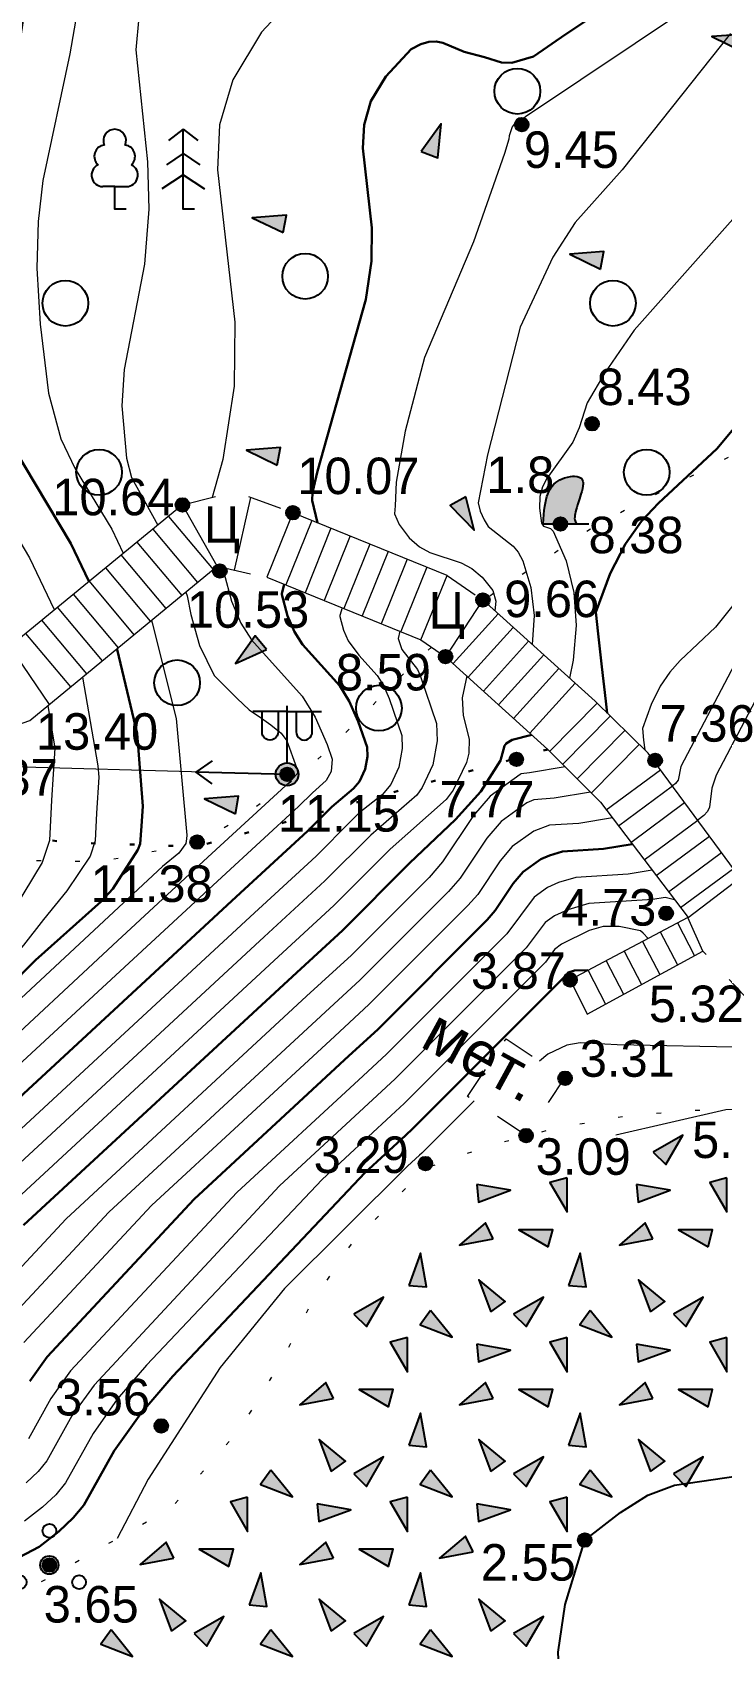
# Model space of a CAD drawing. Header units: feet. Extents: x 4395049 to 4395355, y 4911947 to 4912105.
# Drawn here: x 4395306.02 to 4395321.13, y 4911977.93 to 4912013.35 of the extents above; entities that cross this region are included whole.
import ezdxf
from ezdxf.enums import TextEntityAlignment as Align

# ---------------------------------------------------------------- set-up
doc = ezdxf.new("R2010")
doc.units = ezdxf.units.FT
doc.header["$MEASUREMENT"] = 0
doc.linetypes.add('g5_01_5x1_5', pattern=[1.5, 0.75, -0.75])
doc.linetypes.add('g5_366', pattern=[0.85, 0.1, -0.75])
doc.layers.get('0').update_dxf_attribs({"color": 10, "linetype": 'CONTINUOUS', "lineweight": 0})
for name, color, linetype in [('06_Инженерно-технические сооружения', 7, 'CONTINUOUS'), ('07_Объекты электропередачи', 7, 'CONTINUOUS'), ('10_Границы покрытий и угодий', 7, 'CONTINUOUS'), ('12_Рельеф', 7, 'CONTINUOUS'), ('13_Растительность', 7, 'CONTINUOUS'), ('19_Горизонтали', 7, 'CONTINUOUS'), ('61_Отметки высоты поверхности', 7, 'CONTINUOUS')]:
    doc.layers.add(name, color=color, linetype=linetype)
doc.styles.add('LIKE11', font='bm431.shx')
doc.styles.add('LIKE17', font='d431.shx')

# ---------------------------------------------------------------- blocks, each defined once
blk = doc.blocks.new('g5_346')
blk.add_hatch(color=0).paths.add_polyline_path([(-0.375, 0), (-0.369, 0.104), (-0.361, 0.21), (-0.353, 0.299), (-0.341, 0.389), (-0.328, 0.465), (-0.313, 0.536), (-0.295, 0.599), (-0.276, 0.655), (-0.253, 0.71), (-0.224, 0.764), (-0.188, 0.818), (-0.144, 0.87), (-0.104, 0.907), (-0.06, 0.94), (-0.01, 0.971), (0.039, 0.993), (0.092, 1.013), (0.153, 1.029), (0.218, 1.041), (0.265, 1.046), (0.312, 1.046), (0.366, 1.041), (0.408, 1.029), (0.443, 1.011), (0.469, 0.986), (0.478, 0.971), (0.49, 0.941), (0.495, 0.904), (0.496, 0.872), (0.492, 0.833), (0.482, 0.774), (0.466, 0.712), (0.449, 0.654), (0.432, 0.601), (0.417, 0.553), (0.396, 0.489), (0.372, 0.417), (0.356, 0.362), (0.343, 0.318), (0.331, 0.269), (0.321, 0.221), (0.316, 0.188), (0.313, 0.153), (0.312, 0.121), (0.314, 0.093), (0.32, 0.067), (0.328, 0.047), (0.338, 0.029), (0.352, 0.015), (0.368, 0.004), (0.375, 0)])
at = {"color": 0}
for points in [[(-0.375, 0), (-0.369, 0.104), (-0.361, 0.21), (-0.353, 0.299), (-0.341, 0.389), (-0.328, 0.465), (-0.313, 0.536), (-0.295, 0.599), (-0.276, 0.655), (-0.253, 0.71), (-0.224, 0.764), (-0.188, 0.818), (-0.144, 0.87), (-0.104, 0.907), (-0.06, 0.94), (-0.01, 0.971), (0.039, 0.993), (0.092, 1.013), (0.153, 1.029), (0.218, 1.041), (0.265, 1.046), (0.312, 1.046), (0.366, 1.041), (0.408, 1.029), (0.443, 1.011), (0.469, 0.986), (0.478, 0.971), (0.49, 0.941), (0.495, 0.904), (0.496, 0.872), (0.492, 0.833), (0.482, 0.774), (0.466, 0.712), (0.449, 0.654), (0.432, 0.601), (0.417, 0.553), (0.396, 0.489), (0.372, 0.417), (0.356, 0.362), (0.343, 0.318), (0.331, 0.269), (0.321, 0.221), (0.316, 0.188), (0.313, 0.153), (0.312, 0.121), (0.314, 0.093), (0.32, 0.067), (0.328, 0.047), (0.338, 0.029), (0.352, 0.015), (0.368, 0.004), (0.375, 0)], [(-0.375, 0), (0.375, 0)], [(0.375, 0), (0.625, 0)]]:
    blk.add_lwpolyline(points, dxfattribs=at)
blk = doc.blocks.new('g5_394')
at = {"color": 92}
for centre, radius in [((0, 0.75), 0.15), ((0, 0), 0.2), ((-0.65, -0.375), 0.15), ((0.65, -0.375), 0.15)]:
    blk.add_circle(centre, radius, dxfattribs=at)
blk = doc.blocks.new('g5_110_1f')
h = blk.add_hatch(color=0)
edge = h.paths.add_edge_path()
edge.add_arc((0, 0), 0.25, 0, 360)
at = {"color": 0}
for p, q in [((0, 0.25), (0, 1.5)), ((0, 1.375), (-0.75, 1.375)), ((0, 1.375), (0.75, 1.375))]:
    blk.add_line(p, q, dxfattribs=at)
for points in [[(-0.2, 1.375), (-0.2, 0.932, -1.040016), (-0.55, 0.932), (-0.55, 1.375)], [(0.2, 1.375), (0.2, 0.932, 1.040016), (0.55, 0.932), (0.55, 1.375)]]:
    blk.add_lwpolyline(points, format="xyb", dxfattribs=at)
blk.add_circle((0, 0), 0.25, dxfattribs=at)
blk = doc.blocks.new('g5_115_1')
at = {"color": 0}
for points in [[(0, 0), (2, 0)], [(1.647, -0.252), (2, 0), (1.647, 0.252)]]:
    blk.add_lwpolyline(points, dxfattribs=at)
blk = doc.blocks.new('g5_368')
at = {"color": 92}
blk.add_circle((0, 0), 0.5, dxfattribs=at)
blk = doc.blocks.new('g5_348a')
blk.add_hatch(color=0).paths.add_polyline_path([(0.75, 0), (0.649, 0.375), (0, 0)])
at = {"color": 0}
blk.add_lwpolyline([(0.75, 0), (0.649, 0.375), (0, 0)], close=True, dxfattribs=at)
blk = doc.blocks.new('g5_330')
blk.add_hatch(color=0).paths.add_polyline_path([(-0.15, 0, 1), (0.15, 0, 1)])
at = {"color": 0}
blk.add_circle((0, 0), 0.15, dxfattribs=at)
blk = doc.blocks.new('g5_367_3a')
at = {"color": 92}
for points in [[(0.75, 1.75), (0.426, 1.503)], [(0.75, 1.75), (1.074, 1.503)], [(1, 0), (0.75, 0), (0.75, 1.75)], [(0.75, 1.221), (0.385, 0.973)], [(0.75, 1.221), (1.115, 0.973)], [(0.75, 0.751), (0.285, 0.443)], [(0.75, 0.751), (1.215, 0.443)], [(-0.75, 0.497), (-1.007, 0.497)], [(-0.75, 0.497), (-0.493, 0.497)], [(-0.5, 0), (-0.75, 0), (-0.75, 0.497)]]:
    blk.add_lwpolyline(points, dxfattribs=at)
for centre, start, end in [((-0.75, 1.5), 90, 202.242), ((-0.75, 1.5), 337.758, 90), ((-0.947, 1.158), 97.9406, 227.8197), ((-0.553, 1.158), 312.1803, 82.0594), ((-1.007, 0.747), 115.6346, 270), ((-0.493, 0.747), 270, 64.3654)]:
    blk.add_arc(centre, 0.25, start, end, dxfattribs=at)

msp = doc.modelspace()

# ---------------------------------------------------------------- linework, layer by layer
at = {"layer": '06_Инженерно-технические сооружения', "color": 7, "linetype": 'Continuous', "lineweight": 20, "flags": 128}
for points, elevation in [([(4395309.311, 4912002.992), (4395305.184, 4911999.61), (4395300.054, 4911997.646), (4395300.539, 4911996.379), (4395305.965, 4911998.267), (4395310.072, 4912001.646)], 10.641), ([(4395311.731, 4912002.818), (4395311.158, 4912001.406), (4395314.537, 4912000.035), (4395315.11, 4912001.447)], 10.066), ([(4395315.894, 4912000.908), (4395315.076, 4911999.666), (4395317.317, 4911997.634), (4395318.469, 4911996.478), (4395320.39, 4911993.95), (4395321.536, 4911994.821), (4395319.518, 4911997.549), (4395318.352, 4911998.691)], 9.662), ([(4395317.806, 4911992.585), (4395318.181, 4911991.837), (4395320.715, 4911993.216), (4395320.387, 4911993.954)], 3.87)]:
    msp.add_lwpolyline(points, close=True, dxfattribs=dict(at, elevation=elevation))
for points, elevation in [([(4395310.805, 4912003.157), (4395310.447, 4912001.563)], 10.082), ([(4395309.005, 4912002.74), (4395309.983, 4912001.573)], 10.641), ([(4395312.144, 4912002.651), (4395311.575, 4912001.237)], 10.066), ([(4395308.661, 4912002.458), (4395309.639, 4912001.291)], 10.641), ([(4395312.566, 4912002.479), (4395311.997, 4912001.066)], 10.066), ([(4395312.983, 4912002.31), (4395312.414, 4912000.896)], 10.066), ([(4395307.961, 4912001.894), (4395308.945, 4912000.719)], 16.175), ([(4395308.315, 4912002.174), (4395309.294, 4912001.006)], 10.641), ([(4395313.421, 4912002.133), (4395312.851, 4912000.719)], 10.066), ([(4395313.817, 4912001.972), (4395313.248, 4912000.558)], 10.066), ([(4395307.622, 4912001.615), (4395308.607, 4912000.441)], 16.175), ([(4395314.238, 4912001.801), (4395313.668, 4912000.387)], 10.066), ([(4395314.664, 4912001.628), (4395314.094, 4912000.215)], 10.066), ([(4395307.265, 4912001.321), (4395308.249, 4912000.147)], 16.175), ([(4395306.918, 4912001.036), (4395307.902, 4911999.861)], 16.175), ([(4395306.222, 4912000.463), (4395307.206, 4911999.288)], 16.175), ([(4395306.569, 4912000.749), (4395307.554, 4911999.574)], 16.175), ([(4395315.242, 4911999.516), (4395316.228, 4912000.607)], 9.662), ([(4395305.875, 4912000.177), (4395306.859, 4911999.003)], 16.175), ([(4395315.575, 4911999.214), (4395316.562, 4912000.306)], 9.662), ([(4395305.528, 4911999.892), (4395306.389, 4911998.616)], 10.641), ([(4395315.906, 4911998.91), (4395316.895, 4912000.005)], 9.662), ([(4395316.239, 4911998.609), (4395317.229, 4911999.704)], 9.662), ([(4395316.568, 4911998.311), (4395317.558, 4911999.407)], 9.662), ([(4395316.924, 4911997.988), (4395317.915, 4911999.085)], 9.662), ([(4395317.358, 4911997.592), (4395318.398, 4911998.649)], 9.662), ([(4395317.642, 4911997.307), (4395318.684, 4911998.365)], 9.662), ([(4395317.959, 4911996.989), (4395319.005, 4911998.051)], 9.662), ([(4395318.269, 4911996.679), (4395319.319, 4911997.744)], 9.662), ([(4395318.598, 4911996.309), (4395319.785, 4911997.188)], 9.662), ([(4395318.864, 4911995.958), (4395320.047, 4911996.834)], 9.662), ([(4395319.138, 4911995.598), (4395320.316, 4911996.47)], 9.662), ([(4395319.43, 4911995.214), (4395320.603, 4911996.083)], 9.662), ([(4395319.69, 4911994.872), (4395320.859, 4911995.737)], 9.662), ([(4395319.963, 4911994.512), (4395321.127, 4911995.374)], 9.662), ([(4395320.224, 4911994.169), (4395321.384, 4911995.028)], 9.662), ([(4395320.159, 4911993.833), (4395320.531, 4911993.115)], 3.87), ([(4395319.396, 4911993.428), (4395319.772, 4911992.703)], 3.87), ([(4395319.783, 4911993.634), (4395320.157, 4911992.912)], 3.87), ([(4395318.595, 4911993.004), (4395318.976, 4911992.269)], 3.87), ([(4395318.992, 4911993.214), (4395319.371, 4911992.484)], 3.87), ([(4395318.2, 4911992.794), (4395318.583, 4911992.055)], 3.87)]:
    msp.add_lwpolyline(points, dxfattribs=dict(at, elevation=elevation))
at = {"layer": '07_Объекты электропередачи', "color": 9, "linetype": 'Continuous', "lineweight": 20, "flags": 128}
msp.add_lwpolyline([(4395311.605, 4911997.088), (4395303.73, 4911997.304), (4395296.397, 4911997.917), (4395289.392, 4911995.695), (4395286.149, 4911995.131)], dxfattribs=at)
at = {"layer": '10_Границы покрытий и угодий', "color": 7, "linetype": 'g5_01_5x1_5', "lineweight": 20, "flags": 128}
for points, elevation in [([(4395309.311, 4912002.992), (4395310.464, 4912003.281), (4395311.731, 4912002.818)], 10.641), ([(4395310.072, 4912001.646), (4395311.158, 4912001.406)], 10.641), ([(4395315.11, 4912001.447), (4395315.894, 4912000.908)], 10.066), ([(4395314.537, 4912000.035), (4395315.076, 4911999.666)], 9.634)]:
    msp.add_lwpolyline(points, dxfattribs=dict(at, elevation=elevation))
msp.add_lwpolyline([(4395321.806, 4911992.043), (4395320.715, 4911993.216)], dxfattribs=at)
at = {"layer": '10_Границы покрытий и угодий', "color": 7, "linetype": 'g5_01_5x1_5', "lineweight": 20, "elevation": 3.093, "flags": 128}
msp.add_lwpolyline([(4395316.841, 4911989.173), (4395315.559, 4911990.03), (4395316.404, 4911991.294), (4395317.686, 4911990.437)], close=True, dxfattribs=at)
at = {"layer": '12_Рельеф', "color": 7, "linetype": 'g5_366', "lineweight": 20, "flags": 128}
for points in [[(4395325.678, 4912054.348), (4395327.547, 4912049.529), (4395329.155, 4912044.63), (4395329.862, 4912042.151), (4395331.183, 4912035.571), (4395331.248, 4912033.55), (4395330.995, 4912030.717), (4395329.175, 4912028.041), (4395327.439, 4912026.449), (4395325.744, 4912025.211), (4395324.051, 4912023.596), (4395322.319, 4912020.874), (4395322.6, 4912017.564), (4395323.442, 4912015.27), (4395324.443, 4912013.317), (4395325.203, 4912011.027), (4395325.321, 4912007.727), (4395323.477, 4912005.575), (4395321.878, 4912004.343), (4395318.39, 4912002.553), (4395315.986, 4912000.951), (4395315.918, 4912000.892)], [(4395314.769, 4911999.877), (4395314.457, 4911999.602), (4395312.555, 4911997.658), (4395311.453, 4911996.729), (4395309.764, 4911995.605), (4395307.494, 4911995.169), (4395305.795, 4911995.203), (4395304.309, 4911995.341), (4395302.673, 4911995.212), (4395300.529, 4911994.447), (4395299.661, 4911992.563), (4395299.409, 4911991.089), (4395299.412, 4911989.728), (4395299.306, 4911988.182), (4395298.728, 4911986.155), (4395297.062, 4911983.985), (4395295.757, 4911982.545), (4395294.498, 4911981.415), (4395290.869, 4911978.409), (4395288.817, 4911976.822), (4395288.129, 4911976.454), (4395287.103, 4911976.063), (4395282.949, 4911976.705), (4395280.122, 4911977.815), (4395277.738, 4911979.099), (4395274.915, 4911980.265), (4395270.77, 4911981.02), (4395269.98, 4911980.739), (4395269.464, 4911980.411), (4395269.036, 4911980.077), (4395268.515, 4911979.776), (4395267.714, 4911979.547), (4395265.058, 4911980.639), (4395263.39, 4911981.89), (4395262.055, 4911983.211), (4395260.403, 4911984.514), (4395257.78, 4911985.711), (4395253.973, 4911985.537), (4395252.626, 4911985.244), (4395251.248, 4911984.55), (4395249.539, 4911983.256), (4395250.064, 4911981.326), (4395250.895, 4911979.52), (4395252.03, 4911977.84), (4395253.47, 4911976.285), (4395255.215, 4911974.855)], [(4395269.393, 4911966.85), (4395274.21, 4911967.624), (4395278.976, 4911968.623), (4395281.339, 4911969.207), (4395286.258, 4911971.13), (4395292.802, 4911974.091), (4395296.895, 4911975.699), (4395302.433, 4911977.582), (4395305.268, 4911978.858), (4395309.073, 4911981.023), (4395310.583, 4911982.758), (4395311.45, 4911984.172), (4395312.118, 4911985.462), (4395313.032, 4911986.826), (4395314.635, 4911988.46), (4395316.043, 4911988.959), (4395317.486, 4911989.337), (4395318.963, 4911989.594), (4395320.474, 4911989.731), (4395322.019, 4911989.747)]]:
    msp.add_lwpolyline(points, dxfattribs=at)
at = {"layer": '12_Рельеф', "color": 250, "linetype": 'Continuous', "elevation": 0.742}
msp.add_lwpolyline([(4395319.209, 4911971.383), (4395318.598, 4911972.541), (4395318.11, 4911973.744), (4395317.913, 4911974.362), (4395317.585, 4911976.928), (4395317.544, 4911977.858), (4395317.697, 4911978.899), (4395318.128, 4911980.31), (4395318.907, 4911980.918), (4395319.513, 4911981.297), (4395320.095, 4911981.518), (4395321.79, 4911981.766), (4395324.559, 4911980.724), (4395325.464, 4911980.148), (4395326.314, 4911979.275), (4395327.308, 4911977.913), (4395326.978, 4911976.427), (4395326.436, 4911975.012), (4395325.682, 4911973.671), (4395324.716, 4911972.401), (4395323.539, 4911971.205), (4395323.034, 4911971.113), (4395321.356, 4911971.093), (4395319.658, 4911971.204)], close=True, dxfattribs=at)
at = {"layer": '13_Растительность', "color": 92, "linetype": 'g5_366', "lineweight": 30, "elevation": 9.662, "flags": 128}
msp.add_lwpolyline([(4395317.317, 4911997.634), (4395309.631, 4911995.505), (4395306.711, 4911995.598), (4395304.462, 4911995.934), (4395302.775, 4911997.16)], dxfattribs=at)
at = {"layer": '19_Горизонтали', "color": 32, "linetype": 'Continuous', "lineweight": 20, "flags": 128}
for points, elevation in [([(4395321.186, 4912017.313), (4395320.441, 4912016.51), (4395319.317, 4912015.582), (4395318.596, 4912015.114), (4395317.438, 4912014.29), (4395317.002, 4912014.085), (4395316.334, 4912013.919), (4395316.019, 4912013.913), (4395315.181, 4912014.152), (4395314.715, 4912014.25), (4395313.429, 4912014.751), (4395313.151, 4912014.805), (4395312.85, 4912014.793), (4395312.508, 4912014.694), (4395312.102, 4912014.489), (4395311.041, 4912013.348), (4395310.413, 4912012.305), (4395310.123, 4912011.315), (4395310.077, 4912010.334), (4395310.457, 4912006.993), (4395310.441, 4912005.596), (4395310.196, 4912003.983), (4395309.963, 4912003.156)], 10.5), ([(4395307.317, 4912015.618), (4395306.845, 4912012.873), (4395306.249, 4912010.098), (4395306.147, 4912009.201), (4395306.123, 4912008.181), (4395306.193, 4912006.954), (4395306.374, 4912005.44), (4395306.647, 4912004.436), (4395306.959, 4912003.78), (4395307.763, 4912002.457), (4395308.014, 4912001.934), (4395308.015, 4912001.93)], 11.5), ([(4395303.477, 4912013.943), (4395303.637, 4912013.119), (4395303.658, 4912012.447), (4395303.575, 4912011.882), (4395303.072, 4912010.395), (4395302.941, 4912009.82), (4395302.889, 4912009.133), (4395302.953, 4912008.29), (4395303.241, 4912007.075), (4395303.545, 4912006.119), (4395303.87, 4912005.35), (4395305.961, 4912001.835), (4395306.503, 4912000.702), (4395306.507, 4912000.694)], 12.5), ([(4395320.442, 4912013.909), (4395316.826, 4912011.49), (4395316.728, 4912011.438), (4395316.605, 4912011.359), (4395316.533, 4912011.271), (4395316.471, 4912011.075), (4395316.46, 4912011.004), (4395316.372, 4912010.69), (4395315.687, 4912008.753), (4395314.614, 4912006.219), (4395314.189, 4912004.607), (4395313.997, 4912003.492), (4395313.97, 4912002.973), (4395313.961, 4912002.796), (4395314.058, 4912002.564), (4395314.282, 4912002.269), (4395314.508, 4912002.074), (4395314.734, 4912001.95), (4395315.419, 4912001.723), (4395315.649, 4912001.601), (4395315.879, 4912001.409), (4395316.11, 4912001.119), (4395316.177, 4912000.881), (4395316.16, 4912000.668)], 9.5), ([(4395308.355, 4912013.678), (4395308.288, 4912012.962), (4395308.544, 4912010.506), (4395308.576, 4912009.47), (4395308.478, 4912008.267), (4395308.032, 4912005.961), (4395307.979, 4912005.16), (4395308.084, 4912004.014), (4395308.198, 4912003.595), (4395308.769, 4912002.55), (4395308.77, 4912002.548)], 11), ([(4395321.322, 4912013.323), (4395318.949, 4912010.336), (4395317.918, 4912009.181), (4395317.429, 4912008.421), (4395316.713, 4912006.889), (4395315.999, 4912004.087), (4395315.844, 4912003.3), (4395315.793, 4912003.037), (4395315.835, 4912002.855), (4395315.92, 4912002.661), (4395316.014, 4912002.52), (4395316.557, 4912002.089), (4395316.667, 4912001.954), (4395316.773, 4912001.769), (4395316.947, 4912001.182), (4395317.015, 4912000.57), (4395316.978, 4911999.931)], 9), ([(4395321.373, 4912009.248), (4395319.208, 4912006.822), (4395318.57, 4912005.888), (4395318.181, 4912005.227), (4395318.002, 4912004.683), (4395317.864, 4912004.369), (4395317.297, 4912003.568), (4395317.201, 4912003.387), (4395317.142, 4912003.176), (4395317.132, 4912002.917), (4395317.179, 4912002.591), (4395317.225, 4912002.526), (4395317.375, 4912002.475), (4395317.436, 4912002.418), (4395317.72, 4912001.765), (4395317.887, 4912001.075), (4395317.938, 4912000.35), (4395317.872, 4911999.587), (4395317.795, 4911999.193)], 8.5), ([(4395328.315, 4912007.582), (4395327.579, 4912007.729), (4395326.881, 4912007.756), (4395326.22, 4912007.663), (4395325.598, 4912007.451), (4395325.301, 4912007.299), (4395325.218, 4912007.213), (4395325.139, 4912007.012), (4395322.197, 4912001.977), (4395321.638, 4912001.119), (4395320.995, 4912000.314), (4395320.215, 4911999.581), (4395319.992, 4911999.33), (4395319.782, 4911999.021), (4395319.582, 4911998.621), (4395319.389, 4911998.095), (4395319.417, 4911997.84), (4395319.441, 4911997.624)], 7.5), ([(4395328.265, 4912006.915), (4395327.664, 4912007.035), (4395327.094, 4912007.057), (4395326.554, 4912006.981), (4395326.046, 4912006.807), (4395325.803, 4912006.684), (4395325.604, 4912006.501), (4395325.509, 4912006.335), (4395325.373, 4912005.934), (4395325.302, 4912005.797), (4395321.482, 4911999.631), (4395320.23, 4911997.258), (4395320.171, 4911996.962), (4395320.118, 4911996.886), (4395320.067, 4911996.846), (4395320.031, 4911996.855)], 7), ([(4395328.36, 4912006.261), (4395327.858, 4912006.361), (4395327.382, 4912006.379), (4395326.932, 4912006.316), (4395326.508, 4912006.171), (4395326.306, 4912006.068), (4395325.971, 4912005.762), (4395325.877, 4912005.623), (4395325.585, 4912004.811), (4395325.466, 4912004.582), (4395322.105, 4911999.157), (4395321.004, 4911997.07), (4395320.914, 4911996.788), (4395320.862, 4911996.366), (4395320.817, 4911996.274), (4395320.738, 4911996.183), (4395320.616, 4911996.09), (4395320.594, 4911996.095)], 6.5), ([(4395310.242, 4912001.609), (4395310.218, 4912001.509), (4395310.386, 4912000.88), (4395310.591, 4912000.402), (4395310.827, 4912000.032), (4395311.935, 4911998.798), (4395312.217, 4911998.342), (4395312.486, 4911997.743), (4395312.595, 4911997.424), (4395312.57, 4911997.151), (4395312.464, 4911996.951), (4395312.158, 4911996.686), (4395311.855, 4911996.383), (4395310.177, 4911994.837), (4395305.618, 4911990.62), (4395302.214, 4911987.454)], 10.5), ([(4395309.382, 4912001.079), (4395309.417, 4912000.997), (4395309.497, 4912000.588), (4395309.683, 4911999.908), (4395310.003, 4911999.256), (4395310.512, 4911998.747), (4395310.773, 4911998.498), (4395311.046, 4911998.321), (4395311.246, 4911998.173), (4395311.474, 4911997.987), (4395311.6, 4911997.822), (4395311.808, 4911997.239), (4395311.834, 4911997.139), (4395311.827, 4911997.102), (4395311.733, 4911996.995), (4395311.663, 4911996.925), (4395309.867, 4911995.272), (4395307.89, 4911993.443), (4395302.078, 4911988.037)], 11), ([(4395308.63, 4912000.46), (4395308.651, 4912000.41), (4395309.173, 4911998.308), (4395309.405, 4911995.754), (4395309.399, 4911995.672), (4395309.385, 4911995.573), (4395309.233, 4911995.358), (4395308.874, 4911995.068), (4395301.909, 4911988.589)], 11.5), ([(4395312.809, 4912000.736), (4395312.762, 4912000.566), (4395312.763, 4912000.544), (4395312.843, 4912000.244), (4395312.94, 4912000.016), (4395313.177, 4911999.696), (4395313.581, 4911999.253), (4395313.715, 4911999.036), (4395313.843, 4911998.75), (4395314.119, 4911997.94), (4395314.128, 4911997.652), (4395314.054, 4911997.248), (4395313.878, 4911996.866), (4395313.687, 4911996.64), (4395313.179, 4911996.235), (4395313.01, 4911996.067), (4395312.241, 4911995.298), (4395310.795, 4911993.966), (4395303.025, 4911986.779)], 9.5), ([(4395314.074, 4912000.223), (4395314.035, 4912000.061), (4395314.115, 4911999.824), (4395314.464, 4911999.382), (4395314.521, 4911999.254), (4395314.881, 4911998.199), (4395314.893, 4911997.823), (4395314.797, 4911997.297), (4395314.566, 4911996.799), (4395314.446, 4911996.635), (4395313.436, 4911995.758), (4395312.434, 4911994.755), (4395311.104, 4911993.531), (4395303.959, 4911986.922)], 9), ([(4395307.121, 4911999.218), (4395307.458, 4911997.274), (4395307.476, 4911997.028), (4395307.425, 4911996.24), (4395307.399, 4911995.628), (4395307.286, 4911995.296), (4395306.78, 4911994.535), (4395306.266, 4911993.911), (4395305.831, 4911993.346), (4395305.384, 4911992.837), (4395303.177, 4911991.172), (4395302.415, 4911990.48), (4395301.303, 4911989.445)], 12.5), ([(4395315.543, 4911999.243), (4395315.443, 4911998.767), (4395315.462, 4911998.38), (4395315.594, 4911997.86), (4395315.587, 4911997.551), (4395315.539, 4911997.345), (4395315.24, 4911996.738), (4395315.09, 4911996.536), (4395313.862, 4911995.449), (4395312.627, 4911994.213), (4395311.413, 4911993.096), (4395304.894, 4911987.065)], 8.5), ([(4395306.361, 4911998.593), (4395306.511, 4911997.665), (4395306.438, 4911996.525), (4395306.4, 4911995.639), (4395306.236, 4911995.158), (4395305.216, 4911993.479), (4395304.772, 4911992.896), (4395304.331, 4911992.423), (4395303.333, 4911991.616), (4395301.097, 4911990.121), (4395300.912, 4911989.993), (4395300.89, 4911989.972), (4395300.774, 4911989.755), (4395300.735, 4911989.431)], 13), ([(4395317.7, 4911997.249), (4395316.916, 4911997.121), (4395316.737, 4911997.099), (4395316.709, 4911997.086), (4395316.057, 4911996.613), (4395315.686, 4911996.186), (4395315.011, 4911995.172), (4395314.714, 4911994.83), (4395313.012, 4911993.128), (4395312.032, 4911992.225), (4395306.764, 4911987.352), (4395304.814, 4911985.26)], 7.5), ([(4395318.251, 4911996.696), (4395317.456, 4911996.566), (4395317.01, 4911996.528), (4395316.86, 4911996.466), (4395316.297, 4911996.058), (4395315.978, 4911995.69), (4395315.396, 4911994.816), (4395315.14, 4911994.521), (4395313.205, 4911992.585), (4395312.341, 4911991.79), (4395307.699, 4911987.496), (4395305.326, 4911984.949)], 7), ([(4395318.732, 4911996.132), (4395317.997, 4911996.012), (4395317.355, 4911995.971), (4395317.011, 4911995.846), (4395316.538, 4911995.504), (4395316.27, 4911995.194), (4395315.781, 4911994.459), (4395315.566, 4911994.212), (4395313.398, 4911992.043), (4395312.65, 4911991.355), (4395308.633, 4911987.639), (4395305.837, 4911984.638)], 6.5), ([(4395319.602, 4911994.988), (4395319.077, 4911994.902), (4395317.929, 4911994.829), (4395317.555, 4911994.718), (4395317.313, 4911994.606), (4395317.02, 4911994.394), (4395316.418, 4911993.593), (4395313.783, 4911990.958), (4395313.269, 4911990.484), (4395310.503, 4911987.926), (4395306.861, 4911984.017), (4395306.429, 4911983.412), (4395305.937, 4911982.529)], 5.5), ([(4395320.093, 4911994.341), (4395319.886, 4911994.391), (4395319.617, 4911994.347), (4395318.216, 4911994.259), (4395317.76, 4911994.122), (4395317.464, 4911993.986), (4395317.261, 4911993.839), (4395316.844, 4911993.284), (4395313.976, 4911990.415), (4395313.578, 4911990.049), (4395311.438, 4911988.069), (4395307.373, 4911983.706), (4395306.89, 4911983.031), (4395306.342, 4911982.046), (4395306.15, 4911981.813), (4395305.887, 4911981.564)], 5), ([(4395319.52, 4911993.494), (4395319.404, 4911993.606), (4395319.35, 4911993.657), (4395318.878, 4911993.752), (4395318.534, 4911993.754), (4395318.225, 4911993.665), (4395317.616, 4911993.366), (4395317.466, 4911993.247), (4395317.27, 4911992.975), (4395314.169, 4911989.873), (4395313.887, 4911989.613), (4395312.373, 4911988.213), (4395308.524, 4911984.144), (4395307.884, 4911983.396), (4395307.352, 4911982.65), (4395306.746, 4911981.562), (4395306.534, 4911981.305), (4395306.244, 4911981.03), (4395305.848, 4911980.726)], 4.5), ([(4395321.737, 4911991.101), (4395318.836, 4911991.164), (4395318.025, 4911991.208), (4395317.733, 4911991.154), (4395317.32, 4911990.954), (4395317.135, 4911990.805)], 3.5), ([(4395315.701, 4911989.935), (4395314.554, 4911988.788), (4395314.505, 4911988.743), (4395314.242, 4911988.5), (4395311.548, 4911985.822), (4395310.138, 4911984.095), (4395308.559, 4911981.645), (4395307.882, 4911980.346)], 3.5), ([(4395322.012, 4911989.771), (4395321.218, 4911989.738), (4395318.81, 4911989.181)], 3)]:
    msp.add_lwpolyline(points, dxfattribs=dict(at, elevation=elevation))
at = {"layer": '19_Горизонтали', "color": 32, "linetype": 'Continuous', "lineweight": 30, "flags": 128}
for points, elevation in [([(4395321.827, 4912016.416), (4395320.041, 4912014.861), (4395317.711, 4912013.302), (4395317.003, 4912012.815), (4395316.531, 4912012.678), (4395316.306, 4912012.685), (4395315.929, 4912012.8), (4395315.484, 4912012.918), (4395315.015, 4912013.112), (4395314.87, 4912013.141), (4395314.713, 4912013.134), (4395314.534, 4912013.083), (4395314.323, 4912012.976), (4395313.769, 4912012.38), (4395313.441, 4912011.836), (4395313.29, 4912011.32), (4395313.266, 4912010.808), (4395313.464, 4912009.064), (4395313.456, 4912008.335), (4395313.328, 4912007.494), (4395312.271, 4912003.733), (4395312.162, 4912003.266), (4395312.157, 4912003.089), (4395312.274, 4912002.598)], 10), ([(4395305.848, 4912013.854), (4395305.708, 4912012.905), (4395304.862, 4912010.403), (4395304.642, 4912009.438), (4395304.556, 4912008.283), (4395304.664, 4912006.865), (4395304.874, 4912005.977), (4395305.096, 4912005.278), (4395305.334, 4912004.715), (4395306.862, 4912002.146), (4395307.258, 4912001.318), (4395307.261, 4912001.312)], 12), ([(4395324.733, 4912009.254), (4395324.717, 4912009.235), (4395323.798, 4912008.161), (4395322.672, 4912006.786), (4395322.5, 4912006.526), (4395322.027, 4912005.555), (4395321.506, 4912004.797), (4395321.02, 4912004.222), (4395319.744, 4912003.033), (4395319.371, 4912002.632), (4395319.02, 4912002.136), (4395318.687, 4912001.49), (4395318.37, 4912000.638), (4395318.422, 4912000.169), (4395318.503, 4911999.442), (4395318.587, 4911998.689), (4395318.616, 4911998.432)], 8), ([(4395311.543, 4912001.249), (4395311.489, 4912001.052), (4395311.491, 4912001.026), (4395311.614, 4912000.562), (4395311.766, 4912000.209), (4395311.94, 4911999.936), (4395312.758, 4911999.026), (4395312.966, 4911998.689), (4395313.165, 4911998.246), (4395313.357, 4911997.682), (4395313.363, 4911997.481), (4395313.312, 4911997.2), (4395313.189, 4911996.933), (4395313.056, 4911996.776), (4395312.584, 4911996.377), (4395312.048, 4911995.84), (4395310.486, 4911994.401), (4395303.345, 4911987.796), (4395302.378, 4911986.897)], 10), ([(4395307.877, 4911999.841), (4395307.884, 4911999.824), (4395308.316, 4911997.985), (4395308.44, 4911996.391), (4395308.412, 4911995.956), (4395308.386, 4911995.567), (4395308.335, 4911995.435), (4395307.783, 4911994.583), (4395307.533, 4911994.301), (4395306.088, 4911993.02), (4395305.474, 4911992.396), (4395301.659, 4911989.067)], 12), ([(4395316.964, 4911997.954), (4395316.538, 4911997.847), (4395316.402, 4911997.761), (4395316.366, 4911997.714), (4395316.282, 4911997.394), (4395315.848, 4911996.709), (4395315.297, 4911996.102), (4395314.288, 4911995.14), (4395312.819, 4911993.67), (4395311.723, 4911992.66), (4395305.829, 4911987.209)], 8), ([(4395319.167, 4911995.56), (4395318.537, 4911995.457), (4395317.642, 4911995.4), (4395317.351, 4911995.313), (4395317.162, 4911995.226), (4395316.779, 4911994.949), (4395316.562, 4911994.698), (4395316.166, 4911994.103), (4395315.992, 4911993.903), (4395313.59, 4911991.5), (4395312.959, 4911990.919), (4395309.568, 4911987.783), (4395306.349, 4911984.328), (4395305.967, 4911983.793)], 6), ([(4395318.197, 4911992.796), (4395317.902, 4911992.793), (4395317.767, 4911992.746), (4395317.695, 4911992.666), (4395314.361, 4911989.33), (4395314.196, 4911989.178), (4395313.308, 4911988.356), (4395309.097, 4911983.903), (4395308.396, 4911983.085), (4395307.813, 4911982.269), (4395307.151, 4911981.079), (4395306.919, 4911980.797), (4395306.601, 4911980.496), (4395306.168, 4911980.163), (4395305.284, 4911979.702)], 4)]:
    msp.add_lwpolyline(points, dxfattribs=dict(at, elevation=elevation))

# ---------------------------------------------------------------- block references
at = {"layer": '07_Объекты электропередачи', "linetype": 'Continuous', "lineweight": 20}
msp.add_blockref('g5_110_1f', (4395311.605, 4911997.088), dxfattribs=at)
at = {"layer": '07_Объекты электропередачи', "color": 7, "linetype": 'Continuous', "lineweight": 20, "rotation": 178.5554828487866}
msp.add_blockref('g5_115_1', (4395311.605, 4911997.088, 11.15), dxfattribs=at)
at = {"layer": '12_Рельеф', "color": 7, "lineweight": 20}
for p, rotation in [((4395320.911, 4912013.252), 334.2798211696657), ((4395314.979, 4912011.342), 234.2798211696657), ((4395310.841, 4912009.284), 334.2798211696657), ((4395317.799, 4912008.485), 334.2798211696657), ((4395310.713, 4912004.19), 334.2798211696657), ((4395315.703, 4912002.441), 104.2798211696657), ((4395310.47, 4911999.515), 24.27982116966568), ((4395309.795, 4911996.551), 334.2798211696657)]:
    msp.add_blockref('g5_348a', p, dxfattribs=dict(at, rotation=rotation))
at = {"layer": '12_Рельеф', "color": 7, "linetype": 'Continuous', "lineweight": 20}
msp.add_blockref('g5_346', (4395317.594, 4912002.573, 8.381), dxfattribs=at)
for p, rotation in [((4395320.279, 4911989.184), 209.7399999999999), ((4395316.5, 4911987.975), 170.11), ((4395317.74, 4911987.5), 90), ((4395320, 4911987.975), 170.11), ((4395321.24, 4911987.5), 90), ((4395316.68, 4911987.11), 329.91), ((4395320.18, 4911987.11), 329.91), ((4395315.385, 4911986.775), 10.62), ((4395318.885, 4911986.775), 10.62), ((4395314.53, 4911986.595), 249.9999999999999), ((4395318.03, 4911986.595), 249.9999999999999), ((4395315.805, 4911986.015), 290.56), ((4395319.305, 4911986.015), 290.56), ((4395313.72, 4911985.635), 209.7399999999999), ((4395317.22, 4911985.635), 209.7399999999999), ((4395320.72, 4911985.635), 209.7399999999999), ((4395315.22, 4911984.76), 128.91), ((4395318.72, 4911984.76), 128.91), ((4395314.24, 4911984), 90), ((4395316.5, 4911984.475), 170.11), ((4395317.74, 4911984), 90), ((4395320, 4911984.475), 170.11), ((4395321.24, 4911984), 90), ((4395313.18, 4911983.61), 329.91), ((4395316.68, 4911983.61), 329.91), ((4395320.18, 4911983.61), 329.91), ((4395311.885, 4911983.275), 10.62), ((4395315.385, 4911983.275), 10.62), ((4395318.885, 4911983.275), 10.62), ((4395314.53, 4911983.095), 249.9999999999999), ((4395318.03, 4911983.095), 249.9999999999999), ((4395312.305, 4911982.515), 290.56), ((4395315.805, 4911982.515), 290.56), ((4395319.305, 4911982.515), 290.56), ((4395313.72, 4911982.135), 209.7399999999999), ((4395317.22, 4911982.135), 209.7399999999999), ((4395320.72, 4911982.135), 209.7399999999999), ((4395311.72, 4911981.26), 128.91), ((4395315.22, 4911981.26), 128.91), ((4395318.72, 4911981.26), 128.91), ((4395310.74, 4911980.5), 90), ((4395313, 4911980.975), 170.11), ((4395314.24, 4911980.5), 90), ((4395316.5, 4911980.975), 170.11), ((4395317.74, 4911980.5), 90), ((4395308.385, 4911979.775), 10.62), ((4395309.68, 4911980.11), 329.91), ((4395311.885, 4911979.775), 10.62), ((4395313.18, 4911980.11), 329.91), ((4395314.947, 4911979.912), 10.62), ((4395311.03, 4911979.595), 249.9999999999999), ((4395314.53, 4911979.595), 249.9999999999999), ((4395308.805, 4911979.015), 290.56), ((4395312.305, 4911979.015), 290.56), ((4395315.805, 4911979.015), 290.56), ((4395310.22, 4911978.635), 209.7399999999999), ((4395313.72, 4911978.635), 209.7399999999999), ((4395317.22, 4911978.635), 209.7399999999999), ((4395308.22, 4911977.76), 128.91), ((4395311.72, 4911977.76), 128.91), ((4395315.22, 4911977.76), 128.91)]:
    msp.add_blockref('g5_348a', p, dxfattribs=dict(at, rotation=rotation))
at = {"layer": '13_Растительность', "color": 7, "linetype": 'Continuous', "lineweight": 20}
for p in [(4395316.65, 4912012.055), (4395312, 4912008), (4395306.745, 4912007.41), (4395318.745, 4912007.41), (4395307.485, 4912003.705), (4395319.485, 4912003.705), (4395309.194, 4911999.094), (4395313.616, 4911998.539)]:
    msp.add_blockref('g5_368', p, dxfattribs=at)
at = {"layer": '13_Растительность', "color": 92, "linetype": 'Continuous', "lineweight": 20}
for name, p in [('g5_367_3a', (4395308.576, 4912009.47, 11)), ('g5_394', (4395306.395, 4911979.764, 3.645))]:
    msp.add_blockref(name, p, dxfattribs=at)
at = {"layer": '61_Отметки высоты поверхности', "color": 7, "linetype": 'Continuous', "lineweight": 20}
for p in [(4395316.746, 4912011.325, 9.454), (4395318.289, 4912004.768, 8.428), (4395309.311, 4912002.992, 10.641), (4395311.731, 4912002.818, 10.066), (4395317.594, 4912002.573, 8.381), (4395310.13, 4912001.543, 10.535), (4395315.894, 4912000.908, 9.662), (4395315.076, 4911999.666, 8.591), (4395316.628, 4911997.417, 7.766), (4395319.67, 4911997.395, 7.362), (4395311.605, 4911997.088, 11.15), (4395309.631, 4911995.605, 11.383), (4395319.911, 4911994.046, 4.729), (4395317.806, 4911992.585, 3.87), (4395317.696, 4911990.431, 3.313), (4395316.841, 4911989.173, 3.093), (4395314.635, 4911988.56, 3.29), (4395308.846, 4911982.812, 3.56), (4395318.128, 4911980.31, 2.548), (4395306.395, 4911979.764, 3.645)]:
    msp.add_blockref('g5_330', p, dxfattribs=at)

# ---------------------------------------------------------------- texts
at = {"layer": '06_Инженерно-технические сооружения', "color": 7, "linetype": 'Continuous', "lineweight": 5, "style": 'LIKE11'}
msp.add_text('мет.', height=1, rotation=331.3139, dxfattribs=at).set_placement((4395314.491, 4911991.137, 3.093))
at = {"layer": '10_Границы покрытий и угодий', "color": 7, "linetype": 'Continuous', "lineweight": 5, "style": 'LIKE11'}
for p in [(4395309.78, 4912002.163, 10.641), (4395314.706, 4912000.282, 9.634)]:
    msp.add_text('Ц', height=0.8, dxfattribs=at).set_placement(p)
at = {"layer": '12_Рельеф', "color": 7, "lineweight": 5, "style": 'LIKE11'}
msp.add_text('1.8', height=0.8, dxfattribs=at).set_placement((4395315.971, 4912003.651, 8.381), align=Align.MIDDLE_LEFT)
at = {"layer": '61_Отметки высоты поверхности', "color": 7, "lineweight": 5, "style": 'LIKE17'}
for s, p in [('9.45', (4395316.792, 4912010.774, 9.454)), ('8.43', (4395318.387, 4912005.578, 8.428)), ('10.07', (4395311.829, 4912003.627, 10.066)), ('10.64', (4395306.46, 4912003.164, 10.641)), ('8.38', (4395318.21, 4912002.332, 8.381)), ('9.66', (4395316.361, 4912000.932, 9.662)), ('10.53', (4395309.412, 4912000.699, 10.535)), ('8.59', (4395312.673, 4911999.326, 8.591)), ('13.40', (4395306.101, 4911998.027, 13.403)), ('7.36', (4395319.768, 4911998.204, 7.362)), ('14.37', (4395303.9, 4911997.021, 14.371)), ('7.77', (4395314.945, 4911996.544, 7.766)), ('11.15', (4395311.401, 4911996.234, 11.15)), ('11.38', (4395307.298, 4911994.692, 11.383)), ('4.73', (4395317.613, 4911994.173, 4.729)), ('3.87', (4395315.633, 4911992.787, 3.87)), ('5.32', (4395319.531, 4911992.06, 5.317)), ('3.31', (4395318.019, 4911990.862, 3.313)), ('5.34', (4395320.479, 4911989.082, 5.339)), ('3.29', (4395312.186, 4911988.754, 3.29)), ('3.09', (4395317.053, 4911988.714, 3.093)), ('3.56', (4395306.52, 4911983.442, 3.56)), ('2.55', (4395315.849, 4911979.823, 2.548)), ('3.65', (4395306.27, 4911978.905, 3.645))]:
    msp.add_text(s, height=0.8, dxfattribs=at).set_placement(p, align=Align.MIDDLE_LEFT)

doc.saveas('drawing.dxf')
